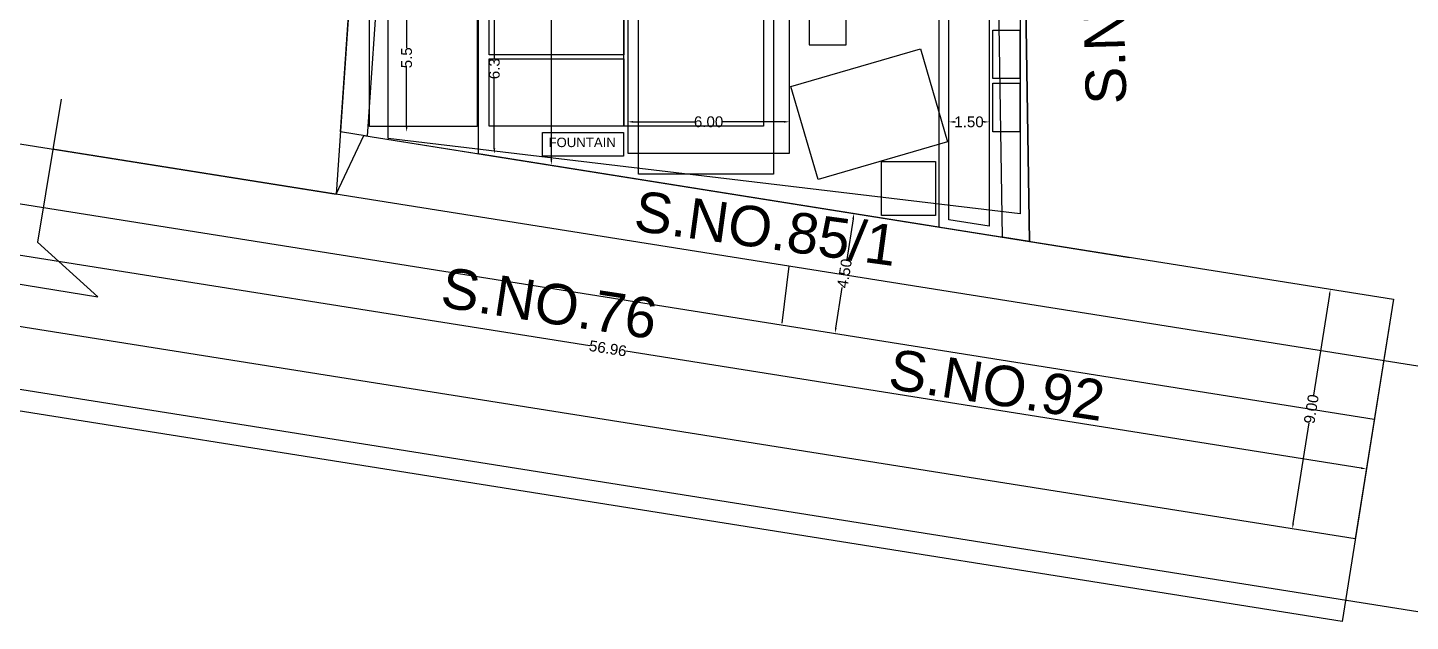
# Model space of a CAD drawing. Header units: metres. Extents: x 21671 to 43338, y -49512 to -25104.
# Drawn here: x 21699.5 to 21750.8, y -25214.2 to -25192.2 of the extents above; entities that cross this region are included whole.
import ezdxf

# ---------------------------------------------------------------- set-up
doc = ezdxf.new("R2010")
doc.units = ezdxf.units.M
for name, color, linetype in [('AISLE_WIDTH_2', 7, 'Continuous'), ('ANGULAR_PARKING_SLOT_2', 7, 'Continuous'), ('BLK_1_FLR_0_COVERED_PARKING', 34, 'Continuous'), ('BLK_1_FLR_0_DRINKING_WATER', 34, 'Continuous'), ('BLK_1_FLR_0_SP_WC', 7, 'Continuous'), ('BLK_1_LVL_0_FRONT_SETBACK', 34, 'Continuous'), ('DA_PARKING', 7, 'Continuous'), ('DIST_EXIT', 7, 'Continuous'), ('DRIVE_WAY', 34, 'Continuous'), ('FLOOR-GROUND', 7, 'Continuous'), ('FMB_OR_PLR', 7, 'Continuous'), ('NOTIFIED_ROAD', 7, 'Continuous'), ('PLOT_BOUNDARY', 7, 'Continuous'), ('ROAD_WIDTH', 7, 'Continuous'), ('RWH', 7, 'Continuous'), ('SEPTIC_TANK_1', 34, 'Continuous'), ('SUPER_IMPOSED', 7, 'Continuous'), ('SURRENDER_ROAD_WIDTH', 7, 'Continuous'), ('TRANSFORMER_YARD', 7, 'Continuous'), ('TWO_WHEELER_DRIVE_WAY', 7, 'Continuous'), ('TWO_WHEELER_PARKING', 34, 'Continuous'), ('WASTE_DISPOSAL', 7, 'Continuous')]:
    doc.layers.add(name, color=color, linetype=linetype)
doc.styles.get("Standard").update_dxf_attribs({"font": 'arial.ttf'})
doc.dimstyles.new('ISO-25', dxfattribs={"dimtxt": 1, "dimasz": 2.5, "dimexe": 1.25, "dimexo": 0.625, "dimtad": 1, "dimdec": 1, "dimzin": 1, "dimdsep": 46, "dimtxsty": 'Standard', "dimcen": 2.5, "dimse1": 1, "dimse2": 1, "dimsd1": 1, "dimsd2": 1, "dimadec": 1, "dimazin": 3, "dimtfac": 1, "dimtdec": 1, "dimtix": 1, "dimtmove": 2, "dimatfit": 3, "dimfxl": 0, "dimarcsym": 0})

# ---------------------------------------------------------------- blocks, each defined once
blk = doc.blocks.new('*D268')
at = {"layer": 'Defpoints', "color": 0}
for p in [(21735.144, -25199.894), (21729.424, -25203.541), (21734.437, -25204.338)]:
    blk.add_point(p, dxfattribs=at)
at = {"layer": 'NOTIFIED_ROAD', "color": 0, "lineweight": -2}
for p, q in [((21730.099, -25199.295), (21729.86, -25200.799)), ((21729.455, -25203.344), (21729.694, -25201.84))]:
    blk.add_line(p, q, dxfattribs=at)
at = {"layer": 'NOTIFIED_ROAD', "color": 0}
for points in [[(21730.066, -25199.289), (21730.132, -25199.3), (21730.131, -25199.097)], [(21729.422, -25203.339), (21729.488, -25203.349), (21729.424, -25203.541)]]:
    blk.add_solid(points, dxfattribs=at)
at = {"layer": 'NOTIFIED_ROAD', "color": 0, "insert": (21729.777, -25201.319), "char_height": 0.4, "attachment_point": 5, "rotation": 80.9643}
blk.add_mtext('4.50', dxfattribs=at)
blk = doc.blocks.new('*D269')
at = {"layer": 'Defpoints', "color": 0}
for p in [(21750.129, -25202.277), (21746.381, -25210.794), (21748.715, -25211.166)]:
    blk.add_point(p, dxfattribs=at)
at = {"layer": 'SURRENDER_ROAD_WIDTH', "color": 0, "lineweight": -2}
for p, q in [((21747.763, -25202.104), (21747.17, -25205.838)), ((21746.413, -25210.597), (21747.007, -25206.863))]:
    blk.add_line(p, q, dxfattribs=at)
at = {"layer": 'SURRENDER_ROAD_WIDTH', "color": 0}
for points in [[(21747.731, -25202.098), (21747.796, -25202.109), (21747.795, -25201.906)], [(21746.38, -25210.592), (21746.446, -25210.602), (21746.381, -25210.794)]]:
    blk.add_solid(points, dxfattribs=at)
at = {"layer": 'SURRENDER_ROAD_WIDTH', "color": 0, "insert": (21747.088, -25206.35), "char_height": 0.4, "attachment_point": 5, "rotation": 80.9643}
blk.add_mtext('9.00', dxfattribs=at)
blk = doc.blocks.new('*D270')
at = {"layer": 'Defpoints', "color": 0}
for p in [(21727.738, -25195.693), (21721.738, -25196.857), (21727.738, -25196.859)]:
    blk.add_point(p, dxfattribs=at)
at = {"layer": 'DRIVE_WAY', "color": 0, "lineweight": -2}
for p, q in [((21721.938, -25195.693), (21724.218, -25195.693)), ((21727.538, -25195.693), (21725.258, -25195.693))]:
    blk.add_line(p, q, dxfattribs=at)
at = {"layer": 'DRIVE_WAY', "color": 0}
for points in [[(21721.938, -25195.659), (21721.938, -25195.726), (21721.738, -25195.693)], [(21727.538, -25195.659), (21727.538, -25195.726), (21727.738, -25195.693)]]:
    blk.add_solid(points, dxfattribs=at)
at = {"layer": 'DRIVE_WAY', "color": 0, "insert": (21724.738, -25195.693), "char_height": 0.4, "attachment_point": 5}
blk.add_mtext('6.00', dxfattribs=at)
blk = doc.blocks.new('*D274')
at = {"color": 0, "lineweight": -2}
for p, q in [((21713.539, -25190.763), (21713.539, -25192.95)), ((21713.539, -25195.869), (21713.539, -25193.681))]:
    blk.add_line(p, q, dxfattribs=at)
at = {"color": 0}
for points in [[(21713.506, -25190.763), (21713.573, -25190.763), (21713.539, -25190.563)], [(21713.506, -25195.869), (21713.573, -25195.869), (21713.539, -25196.069)]]:
    blk.add_solid(points, dxfattribs=at)
at = {"layer": 'Defpoints', "color": 0}
for p in [(21711.464, -25190.563), (21711.087, -25196.069), (21713.539, -25196.069)]:
    blk.add_point(p, dxfattribs=at)
at = {"color": 0, "insert": (21713.539, -25193.316), "char_height": 0.4, "attachment_point": 5, "rotation": 90}
blk.add_mtext('5.5', dxfattribs=at)
blk = doc.blocks.new('*D275')
at = {"color": 0, "lineweight": -2}
for p, q in [((21716.792, -25190.763), (21716.792, -25193.357)), ((21716.792, -25196.682), (21716.792, -25194.088))]:
    blk.add_line(p, q, dxfattribs=at)
at = {"color": 0}
for points in [[(21716.759, -25190.763), (21716.826, -25190.763), (21716.792, -25190.563)], [(21716.759, -25196.682), (21716.826, -25196.682), (21716.792, -25196.882)]]:
    blk.add_solid(points, dxfattribs=at)
at = {"layer": 'Defpoints', "color": 0}
for p in [(21716.203, -25190.563), (21716.203, -25196.882), (21716.792, -25196.882)]:
    blk.add_point(p, dxfattribs=at)
at = {"color": 0, "insert": (21716.792, -25193.722), "char_height": 0.4, "attachment_point": 5, "rotation": 90}
blk.add_mtext('6.3', dxfattribs=at)
blk = doc.blocks.new('*D331')
at = {"layer": 'Defpoints', "color": 0}
for p in [(21718.792, -25171.234), (21718.762, -25197.289), (21718.908, -25197.289)]:
    blk.add_point(p, dxfattribs=at)
at = {"layer": 'DIST_EXIT', "color": 0, "lineweight": -2}
for p, q in [((21718.938, -25171.435), (21718.924, -25183.778)), ((21718.908, -25197.089), (21718.923, -25184.746))]:
    blk.add_line(p, q, dxfattribs=at)
at = {"layer": 'DIST_EXIT', "color": 0}
for points in [[(21718.905, -25171.435), (21718.971, -25171.435), (21718.938, -25171.235)], [(21718.875, -25197.089), (21718.941, -25197.089), (21718.908, -25197.289)]]:
    blk.add_solid(points, dxfattribs=at)
at = {"layer": 'DIST_EXIT', "color": 0, "insert": (21718.923, -25184.262), "char_height": 0.4, "attachment_point": 5, "rotation": 89.9328}
blk.add_mtext('26.1', dxfattribs=at)
blk = doc.blocks.new('*D342')
at = {"layer": 'Defpoints', "color": 0}
for p in [(21733.644, -25195.672), (21733.644, -25195.696), (21735.144, -25195.672)]:
    blk.add_point(p, dxfattribs=at)
at = {"layer": 'TWO_WHEELER_DRIVE_WAY', "color": 0, "lineweight": -2}
for p, q in [((21733.844, -25195.696), (21733.894, -25195.696)), ((21734.944, -25195.696), (21734.894, -25195.696))]:
    blk.add_line(p, q, dxfattribs=at)
at = {"layer": 'TWO_WHEELER_DRIVE_WAY', "color": 0}
for points in [[(21733.844, -25195.663), (21733.844, -25195.729), (21733.644, -25195.696)], [(21734.944, -25195.663), (21734.944, -25195.729), (21735.144, -25195.696)]]:
    blk.add_solid(points, dxfattribs=at)
at = {"layer": 'TWO_WHEELER_DRIVE_WAY', "color": 0, "insert": (21734.394, -25195.696), "char_height": 0.4, "attachment_point": 5}
blk.add_mtext('1.50', dxfattribs=at)
blk = doc.blocks.new('*D343')
at = {"color": 0, "lineweight": -2}
for p, q in [((21693.075, -25199.66), (21720.336, -25203.995)), ((21748.93, -25208.542), (21721.669, -25204.207))]:
    blk.add_line(p, q, dxfattribs=at)
at = {"color": 0}
for points in [[(21693.08, -25199.627), (21693.069, -25199.692), (21692.877, -25199.628)], [(21748.935, -25208.509), (21748.925, -25208.575), (21749.127, -25208.573)]]:
    blk.add_solid(points, dxfattribs=at)
at = {"layer": 'Defpoints', "color": 0}
for p in [(21693.172, -25197.776), (21749.422, -25206.721), (21749.127, -25208.573)]:
    blk.add_point(p, dxfattribs=at)
at = {"color": 0, "insert": (21721.002, -25204.101), "char_height": 0.4, "attachment_point": 5, "rotation": 350.9643}
blk.add_mtext('56.96', dxfattribs=at)

msp = doc.modelspace()

# ---------------------------------------------------------------- linework, layer by layer
for p, q in [((21700.728, -25194.848), (21699.858, -25200.158)), ((21754.521, -25205.31), (21700.424, -25196.708)), ((21702.087, -25202.189), (21699.858, -25200.158)), ((21736.639, -25200.132), (21740.349, -25200.722)), ((21697.336, -25201.413), (21702.087, -25202.189)), ((21727.718, -25201.048), (21727.458, -25203.167)), ((21753.066, -25214.192), (21698.969, -25205.589))]:
    msp.add_line(p, q)
at = {"color": 6}
for p, q in [((21710.929, -25198.378), (21711.95, -25196.206)), ((21711.95, -25196.206), (21736.639, -25200.132))]:
    msp.add_line(p, q, dxfattribs=at)
at = {"layer": 'AISLE_WIDTH_2', "color": 8}
msp.add_lwpolyline([(21721.6, -25195.853), (21721.6, -25172.072), (21726.768, -25172.072), (21726.768, -25195.853)], close=True, dxfattribs=at)
at = {"layer": 'ANGULAR_PARKING_SLOT_2', "color": 7}
for points in [[(21716.6, -25193.213), (21716.6, -25190.713), (21721.6, -25190.713), (21721.6, -25193.213)], [(21716.6, -25195.853), (21716.6, -25193.353), (21721.6, -25193.353), (21721.6, -25195.853)]]:
    msp.add_lwpolyline(points, close=True, dxfattribs=at)
at = {"layer": 'BLK_1_FLR_0_COVERED_PARKING', "color": 7}
msp.add_lwpolyline([(21736.287, -25162.545), (21736.287, -25199.103), (21712.852, -25196.313), (21712.852, -25162.813)], close=True, dxfattribs=at)
at = {"layer": 'BLK_1_FLR_0_DRINKING_WATER', "color": 7}
msp.add_lwpolyline([(21718.58, -25196.087), (21721.58, -25196.087), (21721.58, -25196.966), (21718.58, -25196.966)], close=True, dxfattribs=at)
at = {"layer": 'BLK_1_FLR_0_SP_WC', "color": 1}
msp.add_lwpolyline([(21729.833, -25191.308), (21728.461, -25191.308), (21728.461, -25192.832), (21729.833, -25192.832)], close=True, dxfattribs=at)
at = {"layer": 'BLK_1_LVL_0_FRONT_SETBACK', "color": 2}
msp.add_lwpolyline([(21716.203, -25196.882), (21716.203, -25190.563), (21733.273, -25190.563), (21733.273, -25199.597)], close=True, dxfattribs=at)
at = {"layer": 'DA_PARKING', "color": 1}
msp.add_lwpolyline([(21733.599, -25196.441), (21728.798, -25197.836), (21727.793, -25194.379), (21732.595, -25192.984)], close=True, dxfattribs=at)
at = {"layer": 'DRIVE_WAY', "color": 254}
msp.add_lwpolyline([(21721.738, -25196.857), (21727.738, -25196.857), (21727.738, -25163.875), (21721.738, -25163.875)], close=True, dxfattribs=at)
at = {"layer": 'FLOOR-GROUND', "color": 161}
msp.add_line((21721.738, -25197.762), (21727.738, -25198.717), dxfattribs=at)
at = {"layer": 'FMB_OR_PLR', "color": 70}
msp.add_lwpolyline([(21710.929, -25198.378), (21711.95, -25196.206), (21736.639, -25200.132), (21736.292, -25177.935), (21736.574, -25165.376), (21736.639, -25162.475), (21712.441, -25162.794), (21712.976, -25168.471), (21710.929, -25198.378)], close=True, dxfattribs=at)
at = {"layer": 'NOTIFIED_ROAD', "color": 1}
msp.add_line((21693.172, -25197.776), (21749.422, -25206.721), dxfattribs=at)
msp.add_lwpolyline([(21750.129, -25202.277), (21748.715, -25211.166), (21692.465, -25202.22), (21693.516, -25195.609), (21710.929, -25198.378), (21711.95, -25196.206)], close=True, dxfattribs=at)
at = {"layer": 'PLOT_BOUNDARY', "color": 3}
msp.add_lwpolyline([(21710.929, -25198.378), (21711.95, -25196.206), (21736.639, -25200.132), (21736.292, -25177.935), (21736.574, -25165.376), (21736.639, -25162.475), (21712.441, -25162.794), (21712.976, -25168.471), (21710.929, -25198.378)], close=True, dxfattribs=at)
at = {"layer": 'ROAD_WIDTH', "color": 1}
msp.add_lwpolyline([(21691.978, -25205.282), (21693.516, -25195.609), (21710.929, -25198.378), (21711.95, -25196.206), (21750.129, -25202.277), (21748.228, -25214.227)], close=True, dxfattribs=at)
at = {"layer": 'RWH', "color": 130}
msp.add_lwpolyline([(21711.087, -25196.069), (21712.976, -25168.471), (21712.441, -25162.794), (21736.639, -25162.475), (21736.292, -25177.935), (21736.639, -25200.132), (21735.637, -25199.973), (21735.292, -25177.931), (21735.616, -25163.488), (21713.539, -25163.78), (21713.98, -25168.458), (21712.079, -25196.226)], close=True, dxfattribs=at)
at = {"layer": 'SEPTIC_TANK_1', "color": 146}
msp.add_lwpolyline([(21722.143, -25191.634), (21727.143, -25191.634), (21727.143, -25197.634), (21722.143, -25197.634)], close=True, dxfattribs=at)
at = {"layer": 'SUPER_IMPOSED', "color": 5}
msp.add_lwpolyline([(21710.929, -25198.378), (21711.95, -25196.206), (21736.639, -25200.132), (21736.292, -25177.935), (21736.574, -25165.376), (21736.639, -25162.475), (21712.441, -25162.794), (21712.976, -25168.471), (21710.929, -25198.378)], close=True, dxfattribs=at)
at = {"layer": 'SURRENDER_ROAD_WIDTH', "color": 2}
msp.add_lwpolyline([(21691.978, -25205.282), (21693.516, -25195.609), (21710.929, -25198.378), (21711.95, -25196.206), (21750.129, -25202.277), (21748.228, -25214.227)], close=True, dxfattribs=at)
at = {"layer": 'TRANSFORMER_YARD', "color": 7}
msp.add_lwpolyline([(21712.16, -25185.869), (21716.16, -25185.869), (21716.16, -25195.869), (21712.16, -25195.869)], close=True, dxfattribs=at)
at = {"layer": 'TWO_WHEELER_DRIVE_WAY', "color": 6}
msp.add_lwpolyline([(21735.144, -25199.569), (21733.644, -25199.33), (21733.644, -25162.611), (21735.144, -25162.611)], close=True, dxfattribs=at)
at = {"layer": 'TWO_WHEELER_PARKING', "color": 2}
for points in [[(21735.281, -25192.287), (21736.281, -25192.287), (21736.281, -25194.087), (21735.281, -25194.087)], [(21735.281, -25194.263), (21736.281, -25194.263), (21736.281, -25196.063), (21735.281, -25196.063)]]:
    msp.add_lwpolyline(points, close=True, dxfattribs=at)
at = {"layer": 'WASTE_DISPOSAL', "color": 2}
msp.add_lwpolyline([(21731.15, -25197.167), (21733.15, -25197.167), (21733.15, -25199.167), (21731.15, -25199.167)], close=True, dxfattribs=at)

# ---------------------------------------------------------------- texts
for s, rotation, p in [('S.NO.85/7A', 91.5629, (21740.233, -25195.03)), ('S.NO.85/1', 352.2066, (21721.917, -25199.72)), ('S.NO.76', 351.3213, (21714.746, -25202.551)), ('S.NO.92', 351.3213, (21731.346, -25205.586))]:
    msp.add_text(s, height=1.5, rotation=rotation).set_placement(p)
at = {"color": 6}
msp.add_text('FOUNTAIN', height=0.35, dxfattribs=at).set_placement((21718.8, -25196.631))

# ---------------------------------------------------------------- dimensions: what is measured, and where the dimension line sits
for base, p1, p2, picture, middle in [((21713.539, -25196.069), (21711.464, -25190.563), (21711.087, -25196.069), '*D274', (21713.539, -25193.316)), ((21716.792, -25196.882), (21716.203, -25190.563), (21716.203, -25196.882), '*D275', (21716.792, -25193.722))]:
    dim = msp.add_linear_dim(base=base, p1=p1, p2=p2, angle=90, dimstyle='ISO-25', override={"dimtxt": 0.4, "dimasz": 0.2, "dimgap": 0, "dimtad": 0, "dimsd1": 0, "dimsd2": 0, "dimfxl": 3, "dimfxlon": 1, "dimtfill": 0, "dimtfillclr": 256}, dxfattribs=at)
    dim.commit()
    dim.dimension.update_dxf_attribs({"geometry": picture, "text_midpoint": middle})
dim = msp.add_aligned_dim(p1=(21693.172, -25197.776), p2=(21749.422, -25206.721), distance=-1.875, dimstyle='ISO-25', override={"dimtxt": 0.4, "dimasz": 0.2, "dimgap": 0, "dimtad": 0, "dimdec": 2, "dimsd1": 0, "dimsd2": 0, "dimfxl": 3, "dimfxlon": 1, "dimtfill": 0, "dimtfillclr": 256}, dxfattribs=at)
dim.commit()
dim.dimension.update_dxf_attribs({"geometry": '*D343', "text_midpoint": (21721.002, -25204.101)})
at = {"layer": 'DIST_EXIT', "color": 7}
dim = msp.add_aligned_dim(p1=(21718.792, -25171.234), p2=(21718.762, -25197.289), distance=0.146, dimstyle='ISO-25', override={"dimtxt": 0.4, "dimasz": 0.2, "dimgap": 0, "dimtad": 0, "dimsd1": 0, "dimsd2": 0, "dimfxl": 3, "dimfxlon": 1, "dimtfill": 0, "dimtfillclr": 256}, dxfattribs=at)
dim.commit()
dim.dimension.update_dxf_attribs({"geometry": '*D331', "text_midpoint": (21718.923, -25184.262)})
at = {"layer": 'DRIVE_WAY', "color": 255}
dim = msp.add_linear_dim(base=(21727.738, -25195.693), p1=(21721.738, -25196.857), p2=(21727.738, -25196.859), dimstyle='ISO-25', override={"dimtxt": 0.4, "dimasz": 0.2, "dimgap": 0, "dimtad": 0, "dimdec": 2, "dimsd1": 0, "dimsd2": 0, "dimfxl": 3, "dimfxlon": 1, "dimtfill": 0, "dimtfillclr": 256}, dxfattribs=at)
dim.commit()
dim.dimension.update_dxf_attribs({"geometry": '*D270', "text_midpoint": (21724.738, -25195.693)})
at = {"layer": 'NOTIFIED_ROAD', "color": 1}
dim = msp.add_aligned_dim(p1=(21735.144, -25199.894), p2=(21734.437, -25204.338), distance=-5.076, dimstyle='ISO-25', override={"dimtxt": 0.4, "dimasz": 0.2, "dimgap": 0, "dimtad": 0, "dimdec": 2, "dimsd1": 0, "dimsd2": 0, "dimfxl": 3, "dimfxlon": 1, "dimtfill": 0, "dimtfillclr": 256}, dxfattribs=at)
dim.commit()
dim.dimension.update_dxf_attribs({"geometry": '*D268', "text_midpoint": (21729.777, -25201.319)})
at = {"layer": 'SURRENDER_ROAD_WIDTH', "color": 2}
dim = msp.add_aligned_dim(p1=(21750.129, -25202.277), p2=(21748.715, -25211.166), distance=-2.363, dimstyle='ISO-25', override={"dimtxt": 0.4, "dimasz": 0.2, "dimgap": 0, "dimtad": 0, "dimdec": 2, "dimsd1": 0, "dimsd2": 0, "dimfxl": 3, "dimfxlon": 1, "dimtfill": 0, "dimtfillclr": 256}, dxfattribs=at)
dim.commit()
dim.dimension.update_dxf_attribs({"geometry": '*D269', "text_midpoint": (21747.088, -25206.35)})
at = {"layer": 'TWO_WHEELER_DRIVE_WAY', "color": 6}
dim = msp.add_linear_dim(base=(21733.644, -25195.696), p1=(21735.144, -25195.672), p2=(21733.644, -25195.672), dimstyle='ISO-25', override={"dimtxt": 0.4, "dimasz": 0.2, "dimgap": 0, "dimtad": 0, "dimdec": 2, "dimsd1": 0, "dimsd2": 0, "dimfxl": 3, "dimfxlon": 1, "dimtfill": 0, "dimtfillclr": 256}, dxfattribs=at)
dim.commit()
dim.dimension.update_dxf_attribs({"geometry": '*D342', "text_midpoint": (21734.394, -25195.696)})

doc.saveas('drawing.dxf')
